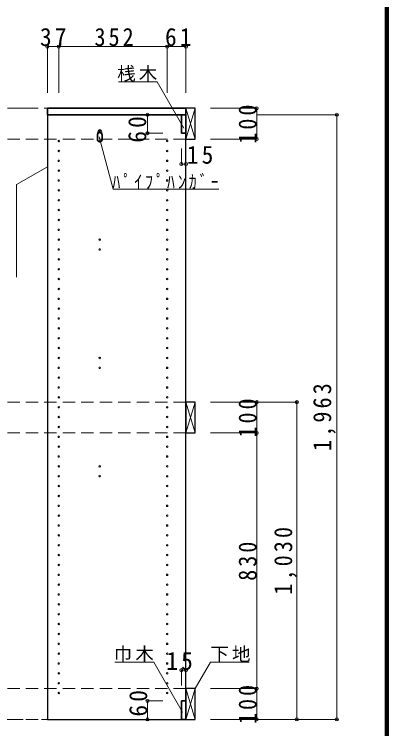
# Model space of a CAD drawing. Units: millimetres, scale not verified. Extents: x -3922 to 3878, y -2932 to 2722.
# Drawn here: x 2665 to 3878, y -1741 to 578 of the extents above; entities that cross this region are included whole.
import ezdxf

# ---------------------------------------------------------------- set-up
doc = ezdxf.new("R2010")
doc.units = ezdxf.units.MM
doc.header["$LTSCALE"] = 20
doc.header["$PDMODE"] = 32
doc.header["$PDSIZE"] = 10
doc.linetypes.add('CHAIN1', pattern=[8, 5, -1, 1, -1])
doc.linetypes.add('DASHED2', pattern=[3, 2, -1])
for name, color, linetype, lineweight in [('0-2_本体', 2, 'Continuous', 35), ('0-5_側板', 4, 'Continuous', 9), ('0-6_ﾊﾟｲﾌﾟﾊﾝｶﾞｰ', 4, 'Continuous', 9), ('0-7_桟木・巾木', 2, 'Continuous', 35), ('0-8_', 7, 'Continuous', 18), ('0-A_文字', 7, 'Continuous', 18), ('0-B_寸法', 7, 'Continuous', 9), ('F-1_枠', 6, 'Continuous', 40)]:
    doc.layers.add(name, color=color, linetype=linetype, lineweight=lineweight)
doc.styles.add('ＭＳ ゴシック', font='')
doc.styles.get('ＭＳ ゴシック').set_extended_font_data('MS Gothic')

msp = doc.modelspace()

# ---------------------------------------------------------------- linework, layer by layer
at = {"layer": '0-2_本体'}
for p, q in [((2772.82, 272.73), (3222.82, 272.73)), ((3222.82, 272.73), (3222.82, 251.73))]:
    msp.add_line(p, q, dxfattribs=at)
msp.add_lwpolyline([(3222.82, 251.73), (2772.82, 251.73), (2772.82, 272.73)], dxfattribs=at)
at = {"layer": '0-5_側板', "color": 3, "lineweight": 25}
for p, q in [((3222.82, 251.73), (2772.82, 251.73)), ((3222.82, -1711.27), (3222.82, 251.73))]:
    msp.add_line(p, q, dxfattribs=at)
msp.add_lwpolyline([(2772.82, 251.73), (2772.82, -1711.27), (3222.82, -1711.27)], dxfattribs=at)
at = {"layer": '0-5_側板'}
for centre in [(2942.82, 198.23), (2809.82, 166.23), (2942.82, 166.23), (3161.82, 166.23), (2809.82, 134.23), (3161.82, 134.23), (2809.82, 102.23), (3161.82, 102.23), (2809.82, 70.23), (3161.82, 70.23), (2809.82, 38.23), (3161.82, 38.23), (2809.82, 6.23), (3161.82, 6.23), (2809.82, -25.77), (3161.82, -25.77), (2809.82, -57.77), (3161.82, -57.77), (2809.82, -89.77), (3161.82, -89.77), (2809.82, -121.77), (3161.82, -121.77), (2809.82, -153.77), (2942.82, -153.77), (3161.82, -153.77), (2809.82, -185.77), (2942.82, -185.77), (3161.82, -185.77), (2809.82, -217.77), (3161.82, -217.77), (2809.82, -249.77), (3161.82, -249.77), (2809.82, -281.77), (3161.82, -281.77), (2809.82, -313.77), (3161.82, -313.77), (2809.82, -345.77), (3161.82, -345.77), (2809.82, -377.77), (3161.82, -377.77), (2809.82, -409.77), (3161.82, -409.77), (2809.82, -441.77), (3161.82, -441.77), (2809.82, -473.77), (3161.82, -473.77), (2809.82, -505.77), (3161.82, -505.77), (2809.82, -537.77), (2942.82, -537.77), (3161.82, -537.77), (2809.82, -569.77), (2942.82, -569.77), (3161.82, -569.77), (2809.82, -601.77), (3161.82, -601.77), (2809.82, -633.77), (3161.82, -633.77), (2809.82, -665.77), (3161.82, -665.77), (2809.82, -697.77), (3161.82, -697.77), (2809.82, -729.77), (3161.82, -729.77), (2809.82, -761.77), (3161.82, -761.77), (2809.82, -793.77), (3161.82, -793.77), (2809.82, -825.77), (3161.82, -825.77), (2809.82, -857.77), (3161.82, -857.77), (2809.82, -889.77), (2942.82, -889.77), (3161.82, -889.77), (2809.82, -921.77), (2942.82, -921.77), (3161.82, -921.77), (2809.82, -953.77), (3161.82, -953.77), (2809.82, -985.77), (3161.82, -985.77), (2809.82, -1017.77), (3161.82, -1017.77), (2809.82, -1049.77), (3161.82, -1049.77), (2809.82, -1081.77), (3161.82, -1081.77), (2809.82, -1113.77), (3161.82, -1113.77), (2809.82, -1145.77), (3161.82, -1145.77), (2809.82, -1177.77), (3161.82, -1177.77), (2809.82, -1209.77), (3161.82, -1209.77), (2809.82, -1241.77), (3161.82, -1241.77), (2809.82, -1273.77), (3161.82, -1273.77), (2809.82, -1305.77), (3161.82, -1305.77), (2809.82, -1337.77), (3161.82, -1337.77), (2809.82, -1369.77), (3161.82, -1369.77), (2809.82, -1401.77), (3161.82, -1401.77), (2809.82, -1433.77), (3161.82, -1433.77), (2809.82, -1465.77), (3161.82, -1465.77), (2809.82, -1497.77), (3161.82, -1497.77), (2809.82, -1529.77), (3161.82, -1529.77), (2809.82, -1561.77), (3161.82, -1561.77), (2809.82, -1593.77), (3161.82, -1593.77), (2809.82, -1625.77), (3161.82, -1625.77)]:
    msp.add_circle(centre, 2.5, dxfattribs=at)
at = {"layer": '0-6_ﾊﾟｲﾌﾟﾊﾝｶﾞｰ', "color": 2, "lineweight": 35}
for p, q in [((2935.32, 186.23), (2935.32, 171.23)), ((2950.32, 186.23), (2950.32, 171.23))]:
    msp.add_line(p, q, dxfattribs=at)
at = {"layer": '0-6_ﾊﾟｲﾌﾟﾊﾝｶﾞｰ', "color": 7, "lineweight": 18}
for centre, radius, start, end in [((2981.42, 184.72), 46.13, 162.96035, 178.115), ((2942.82, 198.23), 5.5, 0, 180), ((2904.22, 184.72), 46.13, 1.885, 17.03965)]:
    msp.add_arc(centre, radius, start, end, dxfattribs=at)
at = {"layer": '0-6_ﾊﾟｲﾌﾟﾊﾝｶﾞｰ', "color": 2, "lineweight": 35}
for centre, start, end in [((2942.82, 186.23), 0, 180), ((2942.82, 171.23), 180, 0)]:
    msp.add_arc(centre, 7.5, start, end, dxfattribs=at)
at = {"layer": '0-7_桟木・巾木'}
for p, q in [((3222.82, 251.73), (3207.82, 251.73)), ((3207.82, 191.73), (3207.82, 251.73)), ((3222.82, 251.73), (3222.82, 191.73)), ((3207.82, -1651.27), (3222.82, -1651.27)), ((3222.82, -1651.27), (3222.82, -1711.27))]:
    msp.add_line(p, q, dxfattribs=at)
for points in [[(3222.82, 191.73), (3211.32, 191.73), (3207.82, 191.73)], [(3222.82, -1711.27), (3207.82, -1711.27), (3207.82, -1651.27)]]:
    msp.add_lwpolyline(points, dxfattribs=at)
at = {"layer": '0-8_', "color": 3, "lineweight": 25}
for p, q in [((3222.82, 272.73), (3222.82, 172.73)), ((3252.82, 272.73), (3222.82, 272.73)), ((3252.82, 172.73), (3252.82, 272.73)), ((3222.82, 172.73), (3252.82, 172.73)), ((3222.82, -681.27), (3222.82, -781.27)), ((3252.82, -681.27), (3222.82, -681.27)), ((3252.82, -781.27), (3252.82, -681.27)), ((3222.82, -781.27), (3252.82, -781.27)), ((3222.82, -1611.27), (3222.82, -1711.27)), ((3252.82, -1611.27), (3222.82, -1611.27)), ((3252.82, -1711.27), (3252.82, -1611.27)), ((3222.82, -1711.27), (3252.82, -1711.27))]:
    msp.add_line(p, q, dxfattribs=at)
at = {"layer": '0-8_'}
for p, q in [((3222.82, 172.73), (3252.82, 272.73)), ((3222.82, 272.73), (3252.82, 172.73)), ((3222.82, -781.27), (3252.82, -681.27)), ((3222.82, -681.27), (3252.82, -781.27)), ((3222.82, -1711.27), (3252.82, -1611.27)), ((3222.82, -1611.27), (3252.82, -1711.27))]:
    msp.add_line(p, q, dxfattribs=at)
at = {"layer": '0-A_文字', "linetype": 'CHAIN1'}
for p, q in [((3222.82, 272.73), (-3166.18, 272.73)), ((-3166.18, -1711.27), (3222.82, -1711.27))]:
    msp.add_line(p, q, dxfattribs=at)
at = {"layer": '0-A_文字'}
for p, q in [((2941.22, 179.76), (2986.76, 9.81)), ((2772.82, 82.66), (2672.82, 24.93)), ((2672.82, -275.07), (2672.82, 24.93)), ((2986.76, 9.81), (3329.09, 9.81)), ((3118.04, -1525.68), (2992.01, -1525.68)), ((3211.42, -1687.41), (3118.04, -1525.68))]:
    msp.add_line(p, q, dxfattribs=at)
for points in [[(3216.15, 208.2), (3129.47, 358.32), (3003.45, 358.32)], [(3252.82, -1611.27), (3302.24, -1525.68), (3428.26, -1525.68)]]:
    msp.add_lwpolyline(points, dxfattribs=at)
at = {"layer": '0-B_寸法', "color": 4}
for p, q in [((2772.82, 472.73), (2772.82, 322.73)), ((2772.82, 472.73), (3222.82, 472.73)), ((2809.82, 472.73), (2809.82, 322.73)), ((3161.82, 472.73), (3161.82, 322.73)), ((3222.82, 472.73), (3222.82, 322.73)), ((3452.82, 272.73), (3302.82, 272.73)), ((3452.82, 272.73), (3452.82, 172.73)), ((3097.82, 251.73), (3097.82, 191.73)), ((3097.82, 251.73), (3147.82, 251.73)), ((3712.82, 251.73), (3452.82, 251.73)), ((3712.82, 251.73), (3712.82, -1711.27)), ((3097.82, 191.73), (3147.82, 191.73)), ((3452.82, 172.73), (3302.82, 172.73)), ((3207.82, 91.73), (3207.82, 141.73)), ((3222.82, 91.73), (3222.82, 141.73)), ((3207.82, 91.73), (3222.82, 91.73)), ((3582.82, -681.27), (3302.82, -681.27)), ((3452.82, -781.27), (3452.82, -681.27)), ((3582.82, -1711.27), (3582.82, -681.27)), ((3452.82, -781.27), (3302.82, -781.27)), ((3452.82, -1611.27), (3452.82, -781.27)), ((3207.82, -1551.27), (3222.82, -1551.27)), ((3207.82, -1551.27), (3207.82, -1601.27)), ((3222.82, -1551.27), (3222.82, -1601.27)), ((3452.82, -1611.27), (3302.82, -1611.27)), ((3452.82, -1711.27), (3452.82, -1611.27)), ((3097.82, -1651.27), (3097.82, -1711.27)), ((3097.82, -1651.27), (3147.82, -1651.27)), ((3097.82, -1711.27), (3147.82, -1711.27)), ((3712.82, -1711.27), (3302.82, -1711.27))]:
    msp.add_line(p, q, dxfattribs=at)
at = {"layer": '0-B_寸法', "color": 4, "linetype": 'DASHED2'}
for p, q in [((3222.82, 272.73), (-3166.18, 272.73)), ((3222.82, 172.73), (-3166.18, 172.73)), ((3222.82, -681.27), (-3166.18, -681.27)), ((3222.82, -781.27), (-3166.18, -781.27)), ((3222.82, -1611.27), (-3166.18, -1611.27)), ((3222.82, -1711.27), (-3166.18, -1711.27))]:
    msp.add_line(p, q, dxfattribs=at)
at = {"layer": '0-B_寸法'}
for p in [(2772.82, 472.73), (2809.82, 472.73), (3161.82, 472.73), (3222.82, 472.73), (3097.82, 251.73), (3452.82, 272.73), (3712.82, 251.73), (3097.82, 191.73), (3452.82, 172.73), (3207.82, 91.73), (3222.82, 91.73), (3452.82, -681.27), (3582.82, -681.27), (3452.82, -781.27), (3207.82, -1551.27), (3222.82, -1551.27), (3452.82, -1611.27), (3097.82, -1651.27), (3097.82, -1711.27), (3452.82, -1711.27), (3582.82, -1711.27), (3712.82, -1711.27)]:
    msp.add_point(p, dxfattribs=at)
at = {"layer": 'F-1_枠'}
for p, q in [((3871.3, 2722.29), (3871.3, -2864.37)), ((3874.63, 2722.29), (3874.63, -2864.37)), ((3877.97, 2722.29), (3877.97, -2864.37))]:
    msp.add_line(p, q, dxfattribs=at)

# ---------------------------------------------------------------- texts
at = {"layer": '0-A_文字', "char_height": 43.99, "attachment_point": 7, "style": 'ＭＳ ゴシック'}
for s, insert in [('\\T1.17;桟木', (2999.47, 358.32)), ('\\T1.39;\\W0.85;ﾊﾟｲﾌﾟﾊﾝｶﾞｰ', (2984.09, 9.81)), ('\\T1.17;巾木', (2988.04, -1525.68)), ('\\T1.17;下地', (3302.24, -1525.68))]:
    msp.add_mtext(s, dxfattribs=dict(at, insert=insert))
at = {"layer": '0-B_寸法', "char_height": 58.65, "attachment_point": 7, "style": 'ＭＳ ゴシック'}
for s, insert in [('\\T1.27;\\W0.95;37', (2748.82, 473.94)), ('\\T1.27;\\W0.9;352', (2925.82, 473.94)), ('\\T1.27;\\W0.95;61', (3154.82, 473.94)), ('\\T1.27;\\W0.95;15', (3225.71, 91.73)), ('\\T1.27;\\W0.95;15', (3158.97, -1551.27))]:
    msp.add_mtext(s, dxfattribs=dict(at, insert=insert))
at = {"layer": '0-B_寸法', "char_height": 58.65, "attachment_point": 7, "rotation": 90, "style": 'ＭＳ ゴシック'}
for s, insert in [('\\T1.27;\\W0.9;100', (3452.82, 157.73)), ('\\T1.27;\\W0.95;60', (3094.62, 160.86)), ('\\T1.28;\\W0.9;1,963', (3709.5, -839.77)), ('\\T1.27;\\W0.9;100', (3452.82, -796.27)), ('\\T1.28;\\W0.9;1,030', (3582.82, -1306.27)), ('\\T1.27;\\W0.9;830', (3452.82, -1261.27)), ('\\T1.27;\\W0.95;60', (3097.82, -1702.05)), ('\\T1.27;\\W0.9;100', (3452.82, -1726.27))]:
    msp.add_mtext(s, dxfattribs=dict(at, insert=insert))

doc.saveas('drawing.dxf')
